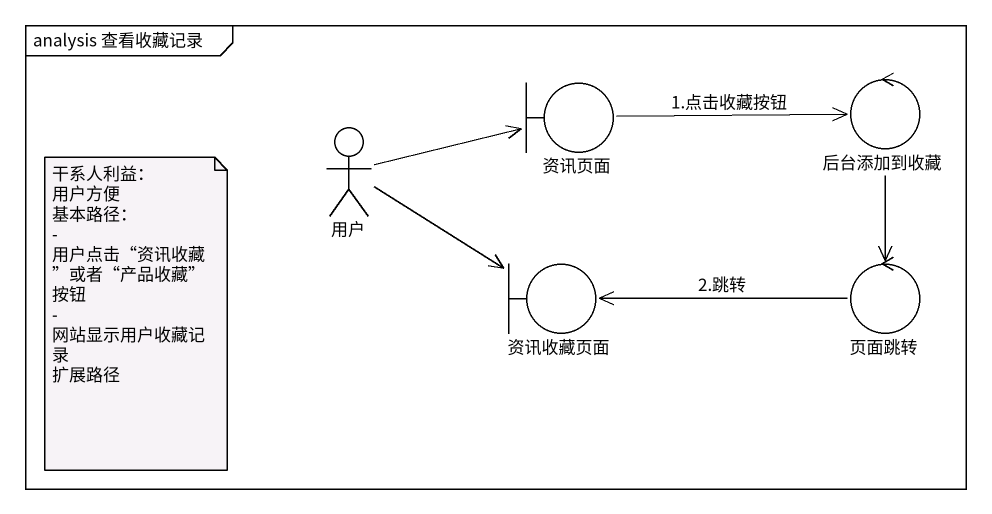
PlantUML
@startuml
mainframe analysis 查看收藏记录
actor 用户
boundary 资讯页面
control 后台添加到收藏
boundary 资讯收藏页面
control 页面跳转
用户 -right-> 资讯页面
用户 -right-> 资讯收藏页面
资讯页面 -right-> 后台添加到收藏 : 1.点击收藏按钮
后台添加到收藏 --> 页面跳转
页面跳转 -left-> 资讯收藏页面 : 2.跳转
note as N1
  干系人利益：
  用户方便
  基本路径：
  - 用户点击“资讯收藏”或者“产品收藏”按钮
  - 网站显示用户收藏记录
  扩展路径
end note
@enduml
